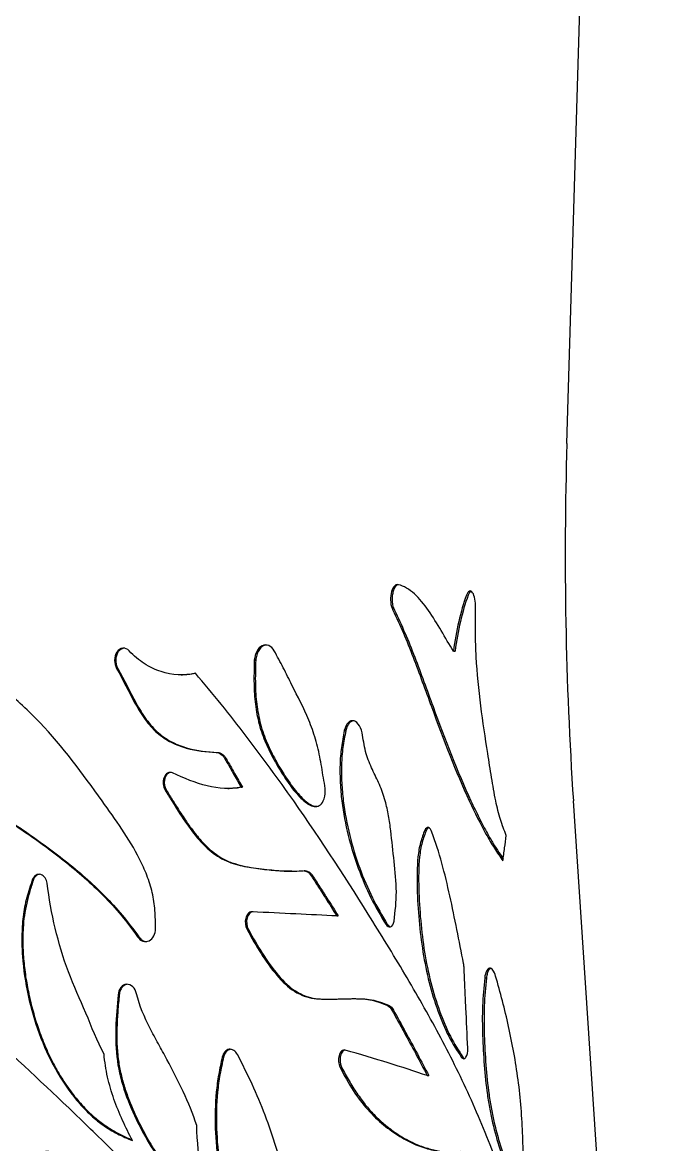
# Model space of a CAD drawing. Header units: millimetres. Extents: x -54 to 586, y 8 to 412.
# Drawn here: x 347.14 to 364.47, y 195.42 to 225.66 of the extents above; entities that cross this region are included whole.
import ezdxf

# ---------------------------------------------------------------- set-up
doc = ezdxf.new("R2010")
doc.units = ezdxf.units.MM
doc.layers.add('OUTLINE', color=7, linetype='Continuous', lineweight=25)

msp = doc.modelspace()

# ---------------------------------------------------------------- linework, layer by layer
at = {"layer": 'OUTLINE'}
for p, q in [((361.81344, 214.31362), (364.47377, 303.12537)), ((358.75335, 208.72027), (358.79853, 208.72027)), ((353.38782, 208.47318), (353.42448, 208.47318)), ((351.41929, 208.08084), (351.45358, 208.08084)), ((355.81417, 206.57817), (355.85463, 206.57817)), ((353.03482, 205.05435), (353.0708, 205.05435)), ((352.67366, 205.01808), (352.71033, 205.01808)), ((364.43044, 167.97387), (361.98903, 204.68356)), ((357.9825, 203.8976), (358.02621, 203.8976)), ((354.75767, 202.80037), (354.71879, 202.80037)), ((347.41077, 202.57062), (347.43773, 202.57062)), ((355.61049, 201.58284), (355.65027, 201.58284)), ((353.19243, 201.21699), (353.22839, 201.21699)), ((356.92985, 201.36084), (356.97168, 201.36084)), ((350.23987, 201.02509), (350.27118, 201.02509)), ((359.59802, 199.91397), (359.6439, 199.91397)), ((349.71558, 199.45926), (349.74597, 199.45926)), ((356.97728, 199.17312), (357.01899, 199.17312)), ((352.52292, 197.77817), (352.55758, 197.77817)), ((355.70235, 197.50046), (355.74193, 197.50046)), ((358.96658, 197.78156), (359.01127, 197.78156)), ((358.0486, 197.27998), (358.09182, 197.27998))]:
    msp.add_line(p, q, dxfattribs=at)
msp.add_arc((461.76861, 211.31949), 100, 178.2842334, 183.8049034, dxfattribs=at)
for points, knots in [([(357.2662, 210.51121), (357.22509, 210.51988), (357.1834, 210.49987), (357.1146, 210.41189), (357.08868, 210.3467), (357.04443, 210.12403), (357.06222, 209.9458), (357.12033, 209.82784)], [0, 0, 0, 0, 0.25, 0.25, 0.5, 0.5, 1, 1, 1, 1]), ([(357.27144, 210.5073), (357.26435, 210.5071), (357.23753, 210.50638), (357.19403, 210.46434), (357.14715, 210.38766), (357.11371, 210.27769), (357.09838, 210.14427), (357.10673, 210.00025), (357.13337, 209.89247), (357.15669, 209.8415), (357.16294, 209.82783)], [0, 0, 0, 0, 0.04676063, 0.17692996, 0.3089476, 0.45163706, 0.60632758, 0.77119071, 0.93867365, 1, 1, 1, 1]), ([(358.75335, 208.72027), (358.5355, 209.07653), (358.32233, 209.47347), (357.96441, 209.9836), (357.83736, 210.14086), (357.56636, 210.38704), (357.42264, 210.47594), (357.2662, 210.51121)], [0, 0, 0, 0, 0.5, 0.5, 0.75, 0.75, 1, 1, 1, 1]), ([(349.28448, 204.68356), (348.7569, 205.42055), (348.22086, 206.15103), (347.30793, 207.11001), (346.98418, 207.40542), (346.46352, 207.80733), (346.28424, 207.93458), (345.91334, 208.17508), (345.72076, 208.28877), (345.13407, 208.60208), (344.72861, 208.77402), (343.88904, 209.05039), (343.45587, 209.15895), (342.58376, 209.38617), (342.14561, 209.50539), (341.50142, 209.7399), (341.28868, 209.82678), (340.87334, 210.0356), (340.67093, 210.15798), (340.46798, 210.2808)], [0, 0, 0, 0, 0.25, 0.25, 0.375, 0.375, 0.4375, 0.4375, 0.5, 0.5, 0.625, 0.625, 0.75, 0.75, 0.875, 0.875, 0.9375, 0.9375, 1, 1, 1, 1]), ([(359.10437, 210.22567), (359.02645, 210.00758), (358.95686, 209.76975), (358.83876, 209.26326), (358.79067, 208.99694), (358.75335, 208.72027)], [0, 0, 0, 0, 0.5, 0.5, 1, 1, 1, 1]), ([(359.15013, 210.22567), (359.07211, 210.00764), (359.00241, 209.76985), (358.8841, 209.26335), (358.83592, 208.99701), (358.79853, 208.72027)], [0, 0, 0, 0, 0.5, 0.5, 1, 1, 1, 1]), ([(359.35261, 209.89742), (359.35456, 209.9758), (359.34884, 210.05478), (359.32176, 210.19561), (359.30065, 210.2571), (359.24652, 210.33604), (359.21488, 210.35134), (359.15325, 210.32476), (359.12542, 210.28367), (359.10437, 210.22567)], [0, 0, 0, 0, 0.25, 0.25, 0.5, 0.5, 0.75, 0.75, 1, 1, 1, 1]), ([(359.22906, 210.33751), (359.22896, 210.33751), (359.21403, 210.33755), (359.18442, 210.30237), (359.16179, 210.25174), (359.15013, 210.22566)], [0, 0, 0, 0, 0.00356572, 0.48688737, 1, 1, 1, 1]), ([(359.89593, 204.68356), (359.85319, 204.8907), (359.81696, 205.10338), (359.74737, 205.53042), (359.71391, 205.74473), (359.61392, 206.38682), (359.54886, 206.8151), (359.43928, 207.68172), (359.39597, 208.12356), (359.35876, 208.78778), (359.35093, 209.0094), (359.3464, 209.45316), (359.34913, 209.67528), (359.35261, 209.89742)], [0, 0, 0, 0, 0.125, 0.125, 0.25, 0.25, 0.5, 0.5, 0.75, 0.75, 0.875, 0.875, 1, 1, 1, 1]), ([(357.12033, 209.82784), (357.21786, 209.62474), (357.31426, 209.42119), (357.49601, 208.99738), (357.58259, 208.77938), (357.83696, 208.11991), (357.99862, 207.67046), (358.48818, 206.33611), (358.82014, 205.46267), (359.1822, 204.68356)], [0, 0, 0, 0, 0.125, 0.125, 0.25, 0.25, 0.5, 0.5, 1, 1, 1, 1]), ([(357.16294, 209.82784), (357.26054, 209.6249), (357.35702, 209.42153), (357.53892, 208.99804), (357.62558, 208.78021), (357.88019, 208.1212), (358.042, 207.67203), (358.53196, 206.33852), (358.86415, 205.46559), (359.22633, 204.68688)], [0, 0, 0, 0, 0.125, 0.125, 0.25, 0.25, 0.5, 0.5, 1, 1, 1, 1]), ([(350.01466, 208.72844), (349.96658, 208.77994), (349.9039, 208.80774), (349.7812, 208.79374), (349.72334, 208.75255), (349.64508, 208.63233), (349.62357, 208.55435), (349.62119, 208.3968), (349.64022, 208.31747), (349.67694, 208.25197)], [0, 0, 0, 0, 0.25, 0.25, 0.5, 0.5, 0.75, 0.75, 1, 1, 1, 1]), ([(349.8938, 208.80137), (349.86926, 208.79859), (349.81937, 208.79293), (349.75153, 208.74432), (349.69606, 208.66965), (349.65914, 208.5691), (349.64827, 208.45132), (349.66571, 208.3394), (349.69532, 208.27777), (349.70771, 208.25198)], [0, 0, 0, 0, 0.12765914, 0.25947106, 0.39792587, 0.54703866, 0.70899068, 0.87816951, 1, 1, 1, 1]), ([(351.7981, 208.12372), (351.49701, 208.05402), (351.17984, 208.06868), (350.72012, 208.2175), (350.56662, 208.28965), (350.27738, 208.47679), (350.14109, 208.59114), (350.01466, 208.72844)], [0, 0, 0, 0, 0.5, 0.5, 0.75, 0.75, 1, 1, 1, 1]), ([(353.92405, 208.72708), (353.88395, 208.795), (353.83241, 208.84621), (353.71816, 208.89676), (353.65554, 208.8949), (353.54331, 208.83831), (353.49355, 208.78364), (353.42036, 208.64502), (353.39719, 208.56133), (353.38782, 208.47318)], [0, 0, 0, 0, 0.25, 0.25, 0.5, 0.5, 0.75, 0.75, 1, 1, 1, 1]), ([(353.72955, 208.88292), (353.71196, 208.88416), (353.66246, 208.88765), (353.5829, 208.8386), (353.50407, 208.74501), (353.44675, 208.61745), (353.43169, 208.51989), (353.42448, 208.47318)], [0, 0, 0, 0, 0.11617622, 0.32701876, 0.55406208, 0.78650988, 1, 1, 1, 1]), ([(355.24814, 204.68356), (355.28182, 204.76011), (355.29867, 204.85366), (355.297, 205.04665), (355.28126, 205.14336), (355.22889, 205.42607), (355.20182, 205.61758), (355.13086, 205.99143), (355.08659, 206.17257), (354.98436, 206.52601), (354.92548, 206.69772), (354.72145, 207.19583), (354.55684, 207.49468), (354.32395, 207.96088), (354.24772, 208.11812), (354.08867, 208.42541), (354.00656, 208.57631), (353.92405, 208.72708)], [0, 0, 0, 0, 0.0625, 0.0625, 0.125, 0.125, 0.25, 0.25, 0.375, 0.375, 0.5, 0.5, 0.75, 0.75, 0.875, 0.875, 1, 1, 1, 1]), ([(353.38782, 208.47318), (353.38222, 208.28702), (353.37704, 208.10086), (353.38025, 207.72774), (353.38944, 207.54071), (353.42906, 207.17391), (353.45985, 206.9934), (353.54715, 206.63925), (353.60378, 206.46554), (353.73666, 206.14171), (353.81301, 205.98901), (353.97407, 205.69187), (354.05816, 205.54702), (354.23368, 205.26941), (354.32537, 205.13635), (354.5172, 204.8915), (354.61649, 204.77693), (354.72512, 204.68356)], [0, 0, 0, 0, 0.125, 0.125, 0.25, 0.25, 0.375, 0.375, 0.5, 0.5, 0.625, 0.625, 0.75, 0.75, 0.875, 0.875, 1, 1, 1, 1]), ([(353.42448, 208.47318), (353.41888, 208.28722), (353.41369, 208.10128), (353.41686, 207.72856), (353.42602, 207.54174), (353.46556, 207.17532), (353.49628, 206.99499), (353.58344, 206.64121), (353.63998, 206.46767), (353.77267, 206.14416), (353.84892, 205.99163), (354.00987, 205.69486), (354.0939, 205.5502), (354.26925, 205.27289), (354.36082, 205.13995), (354.55239, 204.89517), (354.65158, 204.78066), (354.7599, 204.68688)], [0, 0, 0, 0, 0.125, 0.125, 0.25, 0.25, 0.375, 0.375, 0.5, 0.5, 0.625, 0.625, 0.75, 0.75, 0.875, 0.875, 1, 1, 1, 1]), ([(349.67694, 208.25197), (349.84978, 207.94856), (350.00019, 207.62601), (350.25479, 207.16775), (350.34502, 207.01823), (350.5421, 206.74433), (350.64984, 206.62112), (350.89012, 206.413), (351.01924, 206.32977), (351.28189, 206.19734), (351.41769, 206.14699), (351.82379, 206.03326), (352.09291, 206.00473), (352.35845, 205.99323)], [0, 0, 0, 0, 0.25, 0.25, 0.375, 0.375, 0.5, 0.5, 0.625, 0.625, 0.75, 0.75, 1, 1, 1, 1]), ([(349.70771, 208.25197), (349.88091, 207.94843), (350.03162, 207.62568), (350.28676, 207.16723), (350.37718, 207.01766), (350.57468, 206.74374), (350.68263, 206.62059), (350.92327, 206.41264), (351.05262, 206.32946), (351.31563, 206.19715), (351.45157, 206.14685), (351.85815, 206.03323), (352.12757, 206.00472), (352.39341, 205.99323)], [0, 0, 0, 0, 0.25, 0.25, 0.375, 0.375, 0.5, 0.5, 0.625, 0.625, 0.75, 0.75, 1, 1, 1, 1]), ([(351.80208, 208.11895), (351.73582, 208.10572), (351.62095, 208.08279), (351.50279, 208.0841), (351.45279, 208.08465)], [0, 0, 0, 0, 0.57684372, 1, 1, 1, 1]), ([(354.44872, 204.68356), (354.03375, 205.27322), (353.60819, 205.8581), (352.94767, 206.7204), (352.7238, 207.00536), (352.26776, 207.56954), (352.03457, 207.84721), (351.7981, 208.12372)], [0, 0, 0, 0, 0.5, 0.5, 0.75, 0.75, 1, 1, 1, 1]), ([(356.30396, 206.45322), (356.29034, 206.54806), (356.26251, 206.63699), (356.18332, 206.77626), (356.13072, 206.82622), (356.02111, 206.85702), (355.96346, 206.83757), (355.87062, 206.74138), (355.83492, 206.66559), (355.81418, 206.57818)], [0, 0, 0, 0, 0.25, 0.25, 0.5, 0.5, 0.75, 0.75, 1, 1, 1, 1]), ([(355.81418, 206.57818), (355.78571, 206.42756), (355.75733, 206.27696), (355.71519, 205.97018), (355.70242, 205.81362), (355.69336, 205.49434), (355.69619, 205.33122), (355.71306, 205.00685), (355.72737, 204.84504), (355.74732, 204.68356)], [0, 0, 0, 0, 0.25, 0.25, 0.5, 0.5, 0.75, 0.75, 1, 1, 1, 1]), ([(355.85463, 206.57818), (355.82616, 206.42784), (355.79778, 206.27752), (355.75559, 205.97132), (355.74276, 205.81505), (355.73357, 205.49635), (355.73633, 205.33351), (355.75307, 205.00966), (355.7673, 204.8481), (355.78716, 204.68688)], [0, 0, 0, 0, 0.25, 0.25, 0.5, 0.5, 0.75, 0.75, 1, 1, 1, 1]), ([(356.05296, 206.84073), (356.03208, 206.8355), (355.98453, 206.82358), (355.92025, 206.75094), (355.87672, 206.66182), (355.85991, 206.59816), (355.85463, 206.57817)], [0, 0, 0, 0, 0.2357113, 0.53677048, 0.85452641, 1, 1, 1, 1]), ([(356.91714, 204.68356), (356.87307, 204.84014), (356.82074, 204.98671), (356.70111, 205.26258), (356.63504, 205.39335), (356.50772, 205.66108), (356.44742, 205.79928), (356.35962, 206.11433), (356.33154, 206.28497), (356.30396, 206.45322)], [0, 0, 0, 0, 0.25, 0.25, 0.5, 0.5, 0.75, 0.75, 1, 1, 1, 1]), ([(352.59376, 205.82214), (352.63183, 205.75604), (352.66987, 205.68994), (352.70788, 205.62385), (352.74589, 205.55776), (352.78388, 205.49167), (352.82183, 205.42559), (352.89293, 205.30182), (352.96392, 205.17807), (353.03482, 205.05434)], [0, 0, 0, 0, 0.000249046871, 0.000249046871, 0.000249046871, 0.000498093743, 0.000498093743, 0.000498093743, 0.000964596498, 0.000964596498, 0.000964596498, 0.000964596498]), ([(352.62908, 205.82214), (352.66718, 205.75608), (352.70526, 205.69002), (352.74331, 205.62396), (352.78136, 205.55791), (352.81938, 205.49186), (352.85737, 205.42582), (352.92861, 205.30197), (352.99976, 205.17814), (353.0708, 205.05434)], [0, 0, 0, 0, 0.000249046871, 0.000249046871, 0.000249046871, 0.000498093743, 0.000498093743, 0.000498093743, 0.0009651534, 0.0009651534, 0.0009651534, 0.0009651534]), ([(351.18573, 205.4402), (351.14119, 205.46092), (351.09262, 205.45821), (351.00874, 205.41204), (350.97403, 205.36902), (350.91157, 205.20973), (350.92394, 205.06856), (350.98438, 204.97023)], [0, 0, 0, 0, 0.25, 0.25, 0.5, 0.5, 1, 1, 1, 1]), ([(351.15505, 205.45409), (351.13458, 205.45141), (351.09248, 205.44591), (351.03565, 205.40314), (350.99059, 205.33727), (350.96327, 205.24945), (350.95743, 205.14901), (350.97593, 205.04989), (351.00424, 204.99514), (351.01712, 204.97023)], [0, 0, 0, 0, 0.126251154, 0.259657902, 0.39989194, 0.543225838, 0.701328958, 0.864171047, 1, 1, 1, 1]), ([(353.03482, 205.05434), (352.73938, 204.99286), (352.42939, 205.01427), (351.80763, 205.16589), (351.49655, 205.29373), (351.18573, 205.4402)], [0, 0, 0, 0, 0.5, 0.5, 1, 1, 1, 1]), ([(353.0708, 205.05435), (352.98251, 205.03809), (352.86368, 205.01621), (352.74072, 205.02119), (352.70912, 205.02248)], [0, 0, 0, 0, 0.74300916, 1, 1, 1, 1]), ([(356.47248, 186.51293), (356.34749, 186.74643), (356.22131, 186.97974), (355.9619, 187.43836), (355.82907, 187.66437), (355.42248, 188.33512), (355.14021, 188.77193), (354.25981, 190.05502), (353.6283, 190.87454), (352.2822, 192.46639), (351.56813, 193.23748), (350.45697, 194.37724), (350.0795, 194.75457), (349.31398, 195.51006), (348.92599, 195.88826), (347.74564, 197.02324), (346.93453, 197.78037), (345.26173, 199.25177), (344.39963, 199.96881), (341.73762, 202.07058), (339.86473, 203.40942), (337.88106, 204.68356)], [0, 0, 0, 0, 0.03125, 0.03125, 0.0625, 0.0625, 0.125, 0.125, 0.25, 0.25, 0.375, 0.375, 0.4375, 0.4375, 0.5, 0.5, 0.625, 0.625, 0.75, 0.75, 1, 1, 1, 1]), ([(345.92701, 204.68356), (346.33335, 204.43026), (346.73209, 204.17101), (347.51268, 203.6359), (347.89479, 203.36072), (348.63172, 202.77739), (348.98681, 202.46578), (349.48584, 201.96056), (349.6468, 201.7861), (349.95187, 201.41592), (350.09633, 201.22062), (350.23987, 201.02509)], [0, 0, 0, 0, 0.25, 0.25, 0.5, 0.5, 0.75, 0.75, 0.875, 0.875, 1, 1, 1, 1]), ([(345.94642, 204.68688), (346.35382, 204.4334), (346.7536, 204.17396), (347.53627, 203.63845), (347.9194, 203.36307), (348.65836, 202.77931), (349.01447, 202.46745), (349.51493, 201.96173), (349.67636, 201.7871), (349.98234, 201.41648), (350.12722, 201.2209), (350.27118, 201.02509)], [0, 0, 0, 0, 0.25, 0.25, 0.5, 0.5, 0.75, 0.75, 0.875, 0.875, 1, 1, 1, 1]), ([(350.72766, 201.24439), (350.7237, 201.40749), (350.71972, 201.57058), (350.69502, 201.89434), (350.6731, 202.05483), (350.59938, 202.37146), (350.54833, 202.52865), (350.43228, 202.82895), (350.36697, 202.97396), (350.15451, 203.39759), (349.98937, 203.66418), (349.64414, 204.17969), (349.46486, 204.43158), (349.28448, 204.68356)], [0, 0, 0, 0, 0.125, 0.125, 0.25, 0.25, 0.375, 0.375, 0.5, 0.5, 0.75, 0.75, 1, 1, 1, 1]), ([(351.16307, 204.68356), (351.27937, 204.49823), (351.39613, 204.31419), (351.6394, 203.96008), (351.76522, 203.78912), (352.03833, 203.47692), (352.18309, 203.34095), (352.41417, 203.17908), (352.49427, 203.13198), (352.65685, 203.05415), (352.73829, 203.02299), (352.98252, 202.94584), (353.14503, 202.91416), (353.46732, 202.8631), (353.62719, 202.84315), (353.94301, 202.80947), (354.0989, 202.7958), (354.40619, 202.78753), (354.55757, 202.79362), (354.70701, 202.79993)], [0, 0, 0, 0, 0.125, 0.125, 0.25, 0.25, 0.375, 0.375, 0.4375, 0.4375, 0.5, 0.5, 0.625, 0.625, 0.75, 0.75, 0.875, 0.875, 1, 1, 1, 1]), ([(351.194, 204.68689), (351.27376, 204.56019), (351.43327, 204.30679), (351.68289, 203.9415), (351.92109, 203.64037), (352.14697, 203.40896), (352.35283, 203.23978), (352.59075, 203.09346), (352.85903, 202.98645), (353.15112, 202.91305), (353.44169, 202.86896), (353.80828, 202.82707), (354.12861, 202.7953), (354.34554, 202.79804), (354.39596, 202.79867)], [0, 0, 0, 0, 0.09489344, 0.18977986, 0.28438286, 0.34750163, 0.41078872, 0.47378552, 0.55555595, 0.63769926, 0.72025448, 0.80258875, 0.9541239, 1, 1, 1, 1]), ([(361.29939, 191.334), (361.19619, 191.59674), (361.09015, 191.86128), (360.87918, 192.41283), (360.77308, 192.69579), (360.45131, 193.55745), (360.23309, 194.151), (359.77802, 195.33836), (359.5412, 195.93228), (359.03188, 197.08526), (358.75868, 197.64463), (358.18201, 198.74141), (357.87833, 199.27934), (357.24761, 200.35295), (356.92106, 200.88954), (355.91525, 202.51187), (355.20798, 203.6047), (354.44872, 204.68356)], [0, 0, 0, 0, 0.0625, 0.0625, 0.125, 0.125, 0.25, 0.25, 0.375, 0.375, 0.5, 0.5, 0.625, 0.625, 0.75, 0.75, 1, 1, 1, 1]), ([(354.72512, 204.68356), (354.81276, 204.60823), (354.90446, 204.55151), (355.04816, 204.53071), (355.09651, 204.53395), (355.18407, 204.57895), (355.22179, 204.62369), (355.24814, 204.68356)], [0, 0, 0, 0, 0.5, 0.5, 0.75, 0.75, 1, 1, 1, 1]), ([(354.7599, 204.68689), (354.8006, 204.65472), (354.88341, 204.58928), (354.99437, 204.53757), (355.06088, 204.53903), (355.08245, 204.5395)], [0, 0, 0, 0, 0.39513217, 0.80382628, 1, 1, 1, 1]), ([(355.74732, 204.68356), (355.78678, 204.36403), (355.84587, 204.0545), (355.9944, 203.45129), (356.0855, 203.15558), (356.29179, 202.59309), (356.40554, 202.32597), (356.65479, 201.82268), (356.79331, 201.59062), (356.92985, 201.36085)], [0, 0, 0, 0, 0.25, 0.25, 0.5, 0.5, 0.75, 0.75, 1, 1, 1, 1]), ([(355.78716, 204.68688), (355.82656, 204.36694), (355.88569, 204.05702), (356.03441, 203.45307), (356.12569, 203.15699), (356.33234, 202.594), (356.44632, 202.32665), (356.69607, 201.82294), (356.83488, 201.59073), (356.97168, 201.36085)], [0, 0, 0, 0, 0.25, 0.25, 0.5, 0.5, 0.75, 0.75, 1, 1, 1, 1]), ([(357.15541, 201.44537), (357.18707, 201.70517), (357.21789, 201.96507), (357.21497, 202.50335), (357.18507, 202.78097), (357.12808, 203.33018), (357.09871, 203.60453), (357.04842, 204.01427), (357.0303, 204.15046), (356.98331, 204.41976), (356.95396, 204.55272), (356.91714, 204.68356)], [0, 0, 0, 0, 0.25, 0.25, 0.5, 0.5, 0.75, 0.75, 0.875, 0.875, 1, 1, 1, 1]), ([(359.1822, 204.68356), (359.3311, 204.36315), (359.4812, 204.06399), (359.70795, 203.65598), (359.78383, 203.52695), (359.93665, 203.28739), (360.01358, 203.17704), (360.08881, 203.06658)], [0, 0, 0, 0, 0.5, 0.5, 0.75, 0.75, 1, 1, 1, 1]), ([(359.22633, 204.68689), (359.30001, 204.53197), (359.44736, 204.22216), (359.64825, 203.84066), (359.82723, 203.53452), (359.96972, 203.31211), (360.05862, 203.1809), (360.09655, 203.12492)], [0, 0, 0, 0, 0.25816017, 0.51626303, 0.69240971, 0.86877034, 1, 1, 1, 1]), ([(360.17823, 203.75399), (360.12503, 203.89221), (360.07105, 204.03053), (359.97438, 204.33531), (359.93293, 204.50432), (359.89593, 204.68356)], [0, 0, 0, 0, 0.5, 0.5, 1, 1, 1, 1]), ([(357.9825, 203.8976), (357.94231, 203.78942), (357.90159, 203.68137), (357.83609, 203.44328), (357.81303, 203.30932), (357.77127, 202.899), (357.77052, 202.61055), (357.78634, 202.0361), (357.80362, 201.74766), (357.85425, 201.17304), (357.88846, 200.88978), (357.97879, 200.33339), (358.03473, 200.06018), (358.17001, 199.52493), (358.24937, 199.2651), (358.42576, 198.78062), (358.52294, 198.55006), (358.73549, 198.13123), (358.85181, 197.95529), (358.96658, 197.78156)], [0, 0, 0, 0, 0.0625, 0.0625, 0.125, 0.125, 0.25, 0.25, 0.375, 0.375, 0.5, 0.5, 0.625, 0.625, 0.75, 0.75, 0.875, 0.875, 1, 1, 1, 1]), ([(358.02621, 203.8976), (357.98595, 203.78946), (357.94518, 203.68145), (357.87955, 203.4434), (357.85643, 203.30943), (357.81455, 202.89906), (357.81378, 202.61052), (357.82958, 202.03589), (357.84687, 201.74735), (357.89756, 201.17257), (357.93182, 200.88924), (358.02229, 200.33273), (358.07833, 200.05947), (358.21384, 199.52412), (358.29331, 199.26437), (358.46995, 198.78002), (358.56727, 198.54949), (358.78002, 198.13096), (358.89642, 197.95516), (359.01127, 197.78156)], [0, 0, 0, 0, 0.0625, 0.0625, 0.125, 0.125, 0.25, 0.25, 0.375, 0.375, 0.5, 0.5, 0.625, 0.625, 0.75, 0.75, 0.875, 0.875, 1, 1, 1, 1]), ([(358.17658, 203.84236), (358.15266, 203.90593), (358.11759, 203.95226), (358.04415, 203.97427), (358.00751, 203.94833), (357.9825, 203.8976)], [0, 0, 0, 0, 0.5, 0.5, 1, 1, 1, 1]), ([(358.08543, 203.95855), (358.07673, 203.95527), (358.05394, 203.94669), (358.03681, 203.91636), (358.02621, 203.8976)], [0, 0, 0, 0, 0.38167439, 1, 1, 1, 1]), ([(359.02881, 200.30346), (358.907, 200.9102), (358.79233, 201.52327), (358.52602, 202.72364), (358.37581, 203.30722), (358.17658, 203.84236)], [0, 0, 0, 0, 0.5, 0.5, 1, 1, 1, 1]), ([(360.08881, 203.06658), (360.09661, 203.12496), (360.10435, 203.18335), (360.11205, 203.24174), (360.11974, 203.30013), (360.12739, 203.35853), (360.13498, 203.41693), (360.14958, 203.52927), (360.164, 203.64162), (360.17823, 203.75399)], [0, 0, 0, 0, 0.000201117351, 0.000201117351, 0.000201117351, 0.000402234701, 0.000402234701, 0.000402234701, 0.000789147088, 0.000789147088, 0.000789147088, 0.000789147088]), ([(347.80371, 202.46504), (347.79688, 202.51897), (347.77807, 202.5704), (347.71957, 202.65425), (347.67901, 202.68634), (347.59024, 202.71242), (347.54267, 202.706), (347.4629, 202.65838), (347.43092, 202.61841), (347.41077, 202.57063)], [0, 0, 0, 0, 0.25, 0.25, 0.5, 0.5, 0.75, 0.75, 1, 1, 1, 1]), ([(347.59718, 202.70332), (347.57943, 202.70028), (347.54015, 202.69356), (347.4871, 202.65265), (347.45408, 202.6071), (347.44056, 202.57694), (347.43773, 202.57062)], [0, 0, 0, 0, 0.26003695, 0.57508452, 0.9110005, 1, 1, 1, 1]), ([(354.7191, 202.79846), (354.73665, 202.79754), (354.78371, 202.79506), (354.855, 202.75139), (354.89861, 202.69449), (354.91887, 202.66806)], [0, 0, 0, 0, 0.241610408, 0.647774304, 1, 1, 1, 1]), ([(354.75757, 202.79848), (354.77511, 202.79756), (354.82224, 202.79509), (354.89364, 202.75144), (354.93736, 202.69449), (354.95764, 202.66806)], [0, 0, 0, 0, 0.24119683, 0.64789011, 1, 1, 1, 1]), ([(354.91887, 202.66806), (354.98403, 202.56887), (355.04875, 202.46946), (355.11306, 202.36987), (355.17736, 202.27027), (355.24124, 202.17049), (355.30471, 202.07055), (355.4077, 201.90839), (355.50961, 201.74579), (355.61049, 201.58284)], [0, 0, 0, 0, 0.00041215496, 0.00041215496, 0.00041215496, 0.00082430957, 0.00082430957, 0.00082430957, 0.00149305049, 0.00149305049, 0.00149305049, 0.00149305049]), ([(354.95764, 202.66806), (355.02285, 202.56894), (355.08762, 202.46961), (355.15197, 202.37009), (355.21632, 202.27057), (355.28025, 202.17086), (355.34377, 202.07099), (355.447, 201.90869), (355.54915, 201.74594), (355.65027, 201.58284)], [0, 0, 0, 0, 0.00041215495, 0.00041215495, 0.00041215495, 0.00082430957, 0.00082430957, 0.00082430957, 0.00149415209, 0.00149415209, 0.00149415209, 0.00149415209]), ([(347.41077, 202.57063), (347.35565, 202.40731), (347.30036, 202.24398), (347.20956, 201.91043), (347.17612, 201.73951), (347.13422, 201.38911), (347.12439, 201.20907), (347.11983, 200.85193), (347.12529, 200.674), (347.16283, 200.14193), (347.21555, 199.7895), (347.36827, 199.0885), (347.46737, 198.74636), (347.71035, 198.08589), (347.85465, 197.76469), (348.19309, 197.15497), (348.38356, 196.87278), (348.70605, 196.49001), (348.82057, 196.36835), (349.05712, 196.14375), (349.17893, 196.04098), (349.43109, 195.85866), (349.56212, 195.78075), (349.83117, 195.6452), (349.96887, 195.58663), (350.10549, 195.5281)], [0, 0, 0, 0, 0.0625, 0.0625, 0.125, 0.125, 0.1875, 0.1875, 0.25, 0.25, 0.375, 0.375, 0.5, 0.5, 0.625, 0.625, 0.75, 0.75, 0.8125, 0.8125, 0.875, 0.875, 0.9375, 0.9375, 1, 1, 1, 1]), ([(347.43773, 202.57062), (347.40334, 202.46546), (347.33444, 202.25484), (347.24962, 201.93029), (347.18513, 201.59863), (347.14712, 201.21621), (347.14467, 200.78526), (347.17451, 200.30953), (347.2375, 199.83637), (347.33029, 199.36385), (347.45244, 198.89389), (347.60516, 198.42926), (347.78699, 197.9786), (348.00124, 197.53825), (348.2512, 197.11421), (348.53831, 196.71472), (348.83001, 196.38158), (349.11965, 196.11603), (349.3977, 195.90942), (349.68659, 195.73358), (349.92203, 195.61939), (350.05904, 195.56114), (350.09678, 195.5451)], [0, 0, 0, 0, 0.04038985, 0.08089408, 0.1212803, 0.16151098, 0.21731927, 0.27332536, 0.32939092, 0.3852798, 0.44297849, 0.50085457, 0.55869799, 0.61635674, 0.67705784, 0.73790835, 0.79854859, 0.84439859, 0.89046957, 0.93660224, 0.98253666, 1, 1, 1, 1]), ([(349.33688, 197.86193), (349.14633, 198.21194), (349.00479, 198.59318), (348.68894, 199.33589), (348.52036, 199.70174), (348.23487, 200.46043), (348.11537, 200.85378), (347.92446, 201.65104), (347.85266, 202.05533), (347.80371, 202.46504)], [0, 0, 0, 0, 0.25, 0.25, 0.5, 0.5, 0.75, 0.75, 1, 1, 1, 1]), ([(353.3246, 201.69299), (353.28686, 201.69429), (353.25059, 201.67807), (353.19122, 201.6176), (353.16879, 201.57385), (353.13068, 201.42638), (353.14458, 201.30576), (353.19243, 201.21698)], [0, 0, 0, 0, 0.25, 0.25, 0.5, 0.5, 1, 1, 1, 1]), ([(353.36079, 201.69299), (353.32304, 201.69429), (353.28673, 201.67811), (353.22728, 201.61771), (353.20479, 201.57398), (353.16655, 201.42651), (353.18046, 201.30577), (353.22839, 201.21698)], [0, 0, 0, 0, 0.25, 0.25, 0.5, 0.5, 1, 1, 1, 1]), ([(356.92985, 201.36085), (356.967, 201.30264), (357.01705, 201.27514), (357.10483, 201.30958), (357.1394, 201.36951), (357.15541, 201.44537)], [0, 0, 0, 0, 0.5, 0.5, 1, 1, 1, 1]), ([(350.23987, 201.02509), (350.27895, 200.96917), (350.32928, 200.92747), (350.43897, 200.88719), (350.49825, 200.88977), (350.60116, 200.93926), (350.64556, 200.98615), (350.70649, 201.10259), (350.72399, 201.17195), (350.72766, 201.24439)], [0, 0, 0, 0, 0.25, 0.25, 0.5, 0.5, 0.75, 0.75, 1, 1, 1, 1]), ([(353.19243, 201.21698), (353.31647, 200.99718), (353.43985, 200.77755), (353.70275, 200.36292), (353.84175, 200.16713), (354.14311, 199.81224), (354.30159, 199.66052), (354.55937, 199.49935), (354.64768, 199.4565), (354.82294, 199.39371), (354.91076, 199.37374), (355.1738, 199.3364), (355.34772, 199.33781), (355.68818, 199.34692), (355.85549, 199.3538), (356.18463, 199.35572), (356.34641, 199.3528), (356.66535, 199.29623), (356.82269, 199.23522), (356.97728, 199.17311)], [0, 0, 0, 0, 0.125, 0.125, 0.25, 0.25, 0.375, 0.375, 0.4375, 0.4375, 0.5, 0.5, 0.625, 0.625, 0.75, 0.75, 0.875, 0.875, 1, 1, 1, 1]), ([(353.22839, 201.21698), (353.3527, 200.99701), (353.47634, 200.77723), (353.73981, 200.36236), (353.87909, 200.16652), (354.18108, 199.81157), (354.33987, 199.65994), (354.59804, 199.49898), (354.68649, 199.45618), (354.86202, 199.39351), (354.94995, 199.3736), (355.21331, 199.33639), (355.38743, 199.33782), (355.7283, 199.34694), (355.89582, 199.35381), (356.22536, 199.35571), (356.38734, 199.35278), (356.70668, 199.2962), (356.86421, 199.2352), (357.01899, 199.17311)], [0, 0, 0, 0, 0.125, 0.125, 0.25, 0.25, 0.375, 0.375, 0.4375, 0.4375, 0.5, 0.5, 0.625, 0.625, 0.75, 0.75, 0.875, 0.875, 1, 1, 1, 1]), ([(356.97168, 201.36084), (356.98594, 201.3412), (357.01089, 201.30681), (357.04044, 201.29732), (357.05311, 201.29325)], [0, 0, 0, 0, 0.57131815, 1, 1, 1, 1]), ([(350.27118, 201.02509), (350.29581, 200.99597), (350.34513, 200.93767), (350.42576, 200.89543), (350.47451, 200.89798), (350.49076, 200.89883)], [0, 0, 0, 0, 0.39951299, 0.79987767, 1, 1, 1, 1]), ([(359.04174, 200.19649), (359.04129, 200.20565), (359.04068, 200.21484), (359.0399, 200.224), (359.03913, 200.23315), (359.03818, 200.24229), (359.03708, 200.25137), (359.03493, 200.269), (359.03215, 200.28647), (359.02881, 200.30346)], [0, 0, 0, 0, 0.000027573578, 0.000027573578, 0.000027573578, 0.000055148934, 0.000055148934, 0.000055148934, 0.000108786553, 0.000108786553, 0.000108786553, 0.000108786553]), ([(359.14036, 198.02084), (359.12396, 198.38345), (359.10754, 198.74606), (359.0911, 199.10866), (359.08289, 199.28997), (359.07466, 199.47127), (359.06644, 199.65257), (359.05821, 199.83388), (359.04998, 200.01518), (359.04174, 200.19649)], [0, 0, 0, 0, 0.00109080731, 0.00109080731, 0.00109080731, 0.00163621098, 0.00163621098, 0.00163621098, 0.00218161465, 0.00218161465, 0.00218161465, 0.00218161465]), ([(359.59802, 199.91397), (359.57397, 199.66458), (359.54981, 199.41493), (359.53078, 198.89915), (359.53326, 198.63454), (359.55012, 198.09882), (359.56483, 197.83153), (359.60621, 197.29943), (359.63303, 197.03441), (359.68806, 196.63939), (359.70913, 196.50737), (359.75649, 196.25137), (359.78279, 196.12676), (359.86823, 195.76171), (359.93441, 195.5307), (360.07734, 195.08487), (360.15369, 194.87054), (360.30709, 194.45332), (360.3845, 194.24935), (360.46063, 194.04537)], [0, 0, 0, 0, 0.125, 0.125, 0.25, 0.25, 0.375, 0.375, 0.5, 0.5, 0.5625, 0.5625, 0.625, 0.625, 0.75, 0.75, 0.875, 0.875, 1, 1, 1, 1]), ([(359.6439, 199.91397), (359.61978, 199.66457), (359.59556, 199.41492), (359.57645, 198.89908), (359.57892, 198.63442), (359.59576, 198.09857), (359.61047, 197.83122), (359.65189, 197.299), (359.67874, 197.03392), (359.73386, 196.6388), (359.75496, 196.50678), (359.80238, 196.25081), (359.82872, 196.12621), (359.91426, 195.7612), (359.98054, 195.53022), (360.12365, 195.08445), (360.20007, 194.87021), (360.35361, 194.45316), (360.43109, 194.24927), (360.50728, 194.04537)], [0, 0, 0, 0, 0.125, 0.125, 0.25, 0.25, 0.375, 0.375, 0.5, 0.5, 0.5625, 0.5625, 0.625, 0.625, 0.75, 0.75, 0.875, 0.875, 1, 1, 1, 1]), ([(359.89269, 199.96084), (359.87293, 200.02864), (359.84747, 200.08548), (359.79024, 200.16164), (359.75812, 200.18067), (359.69694, 200.17054), (359.66859, 200.14196), (359.62355, 200.04901), (359.60713, 199.98576), (359.59802, 199.91397)], [0, 0, 0, 0, 0.25, 0.25, 0.5, 0.5, 0.75, 0.75, 1, 1, 1, 1]), ([(359.75992, 200.16607), (359.74926, 200.1622), (359.7211, 200.15196), (359.68324, 200.08466), (359.6563, 199.99797), (359.64695, 199.93466), (359.6439, 199.91397)], [0, 0, 0, 0, 0.19214306, 0.50754804, 0.83909104, 1, 1, 1, 1]), ([(360.62226, 194.15692), (360.62959, 194.40351), (360.63653, 194.65013), (360.63809, 195.14676), (360.63353, 195.39655), (360.61502, 195.89881), (360.6008, 196.15135), (360.55963, 196.66006), (360.53223, 196.91733), (360.43306, 197.66502), (360.34496, 198.14244), (360.19006, 198.83968), (360.1346, 199.06945), (360.0175, 199.51984), (359.95546, 199.74036), (359.89269, 199.96084)], [0, 0, 0, 0, 0.125, 0.125, 0.25, 0.25, 0.375, 0.375, 0.5, 0.5, 0.75, 0.75, 0.875, 0.875, 1, 1, 1, 1]), ([(350.21148, 199.48713), (350.19354, 199.55987), (350.15911, 199.6258), (350.06404, 199.71964), (350.00397, 199.74559), (349.88608, 199.73869), (349.83023, 199.70628), (349.74826, 199.60214), (349.7235, 199.53319), (349.71558, 199.45926)], [0, 0, 0, 0, 0.25, 0.25, 0.5, 0.5, 0.75, 0.75, 1, 1, 1, 1]), ([(349.95652, 199.73863), (349.93273, 199.73246), (349.88248, 199.71944), (349.81831, 199.6594), (349.76597, 199.572), (349.75287, 199.49815), (349.74597, 199.45926)], [0, 0, 0, 0, 0.21829282, 0.46106972, 0.71615501, 1, 1, 1, 1]), ([(349.71558, 199.45926), (349.662, 198.86951), (349.61133, 198.2788), (349.73774, 197.37826), (349.81002, 197.09105), (350.00452, 196.53842), (350.12376, 196.26962), (350.50635, 195.4925), (350.80563, 195.02101), (351.30783, 194.37537), (351.48282, 194.16892), (351.84043, 193.77744), (352.02442, 193.59294), (352.20689, 193.40866)], [0, 0, 0, 0, 0.25, 0.25, 0.375, 0.375, 0.5, 0.5, 0.75, 0.75, 0.875, 0.875, 1, 1, 1, 1]), ([(349.74597, 199.45926), (349.73281, 199.31269), (349.70647, 199.01919), (349.68074, 198.5767), (349.67992, 198.1321), (349.71429, 197.70904), (349.78908, 197.31351), (349.8916, 196.94783), (350.01891, 196.59302), (350.19281, 196.18615), (350.41963, 195.73352), (350.70712, 195.24569), (351.02004, 194.78598), (351.3346, 194.38083), (351.64414, 194.02655), (351.92631, 193.72723), (352.11131, 193.53999), (352.19641, 193.45386)], [0, 0, 0, 0, 0.062892385, 0.125938246, 0.188713631, 0.251231015, 0.304836039, 0.358699059, 0.412713292, 0.466522498, 0.550331979, 0.63442194, 0.718563443, 0.802443473, 0.871682391, 0.940974923, 1, 1, 1, 1]), ([(351.83708, 195.93477), (351.6267, 196.56505), (351.33708, 197.14717), (350.95541, 197.85657), (350.87808, 197.99777), (350.72327, 198.28044), (350.64565, 198.42193), (350.42425, 198.85579), (350.2915, 199.15931), (350.21148, 199.48713)], [0, 0, 0, 0, 0.5, 0.5, 0.625, 0.625, 0.75, 0.75, 1, 1, 1, 1]), ([(357.09451, 199.04785), (357.20604, 198.84761), (357.31642, 198.64755), (357.42558, 198.44756), (357.5318, 198.25295), (357.63689, 198.05844), (357.74074, 197.86389), (357.84461, 197.66932), (357.94726, 197.47474), (358.0486, 197.27998)], [0, 0, 0, 0, 0.00081452313, 0.00081452313, 0.00081452313, 0.00160715237, 0.00160715237, 0.00160715237, 0.00239988152, 0.00239988152, 0.00239988152, 0.00239988152]), ([(357.13639, 199.04785), (357.248, 198.84775), (357.35846, 198.64783), (357.4677, 198.44799), (357.57411, 198.2533), (357.67938, 198.05872), (357.78342, 197.86411), (357.88747, 197.66946), (357.9903, 197.47481), (358.09182, 197.27998)], [0, 0, 0, 0, 0.00081452313, 0.00081452313, 0.00081452313, 0.00160800336, 0.00160800336, 0.00160800336, 0.00240158386, 0.00240158386, 0.00240158386, 0.00240158386]), ([(350.10549, 195.5281), (349.9157, 195.88389), (349.74056, 196.25367), (349.53704, 196.8398), (349.47858, 197.0404), (349.38741, 197.44614), (349.35527, 197.65234), (349.33688, 197.86193)], [0, 0, 0, 0, 0.5, 0.5, 0.75, 0.75, 1, 1, 1, 1]), ([(352.93271, 197.84587), (352.90618, 197.89534), (352.8714, 197.9356), (352.7928, 197.98666), (352.74851, 197.99723), (352.66404, 197.98261), (352.62464, 197.95794), (352.56109, 197.88298), (352.53725, 197.83351), (352.52292, 197.77818)], [0, 0, 0, 0, 0.25, 0.25, 0.5, 0.5, 0.75, 0.75, 1, 1, 1, 1]), ([(352.74141, 197.98783), (352.72017, 197.98238), (352.67415, 197.97058), (352.6145, 197.91096), (352.57615, 197.84169), (352.56195, 197.79313), (352.55758, 197.77817)], [0, 0, 0, 0, 0.25363862, 0.54957278, 0.86121262, 1, 1, 1, 1]), ([(354.4191, 190.71481), (354.44166, 190.86723), (354.46411, 191.01964), (354.49955, 191.32623), (354.51171, 191.48057), (354.53064, 191.94693), (354.52417, 192.26146), (354.4827, 192.89598), (354.44635, 193.21231), (354.35043, 193.83344), (354.29071, 194.14008), (354.08019, 195.04968), (353.89611, 195.64594), (353.57049, 196.4969), (353.45409, 196.77467), (353.2049, 197.3184), (353.06965, 197.58242), (352.93271, 197.84587)], [0, 0, 0, 0, 0.0625, 0.0625, 0.125, 0.125, 0.25, 0.25, 0.375, 0.375, 0.5, 0.5, 0.75, 0.75, 0.875, 0.875, 1, 1, 1, 1]), ([(355.83931, 197.96804), (355.80456, 197.97796), (355.76972, 197.96841), (355.71068, 197.91545), (355.68781, 197.87337), (355.64667, 197.7231), (355.65792, 197.59483), (355.70235, 197.50046)], [0, 0, 0, 0, 0.25, 0.25, 0.5, 0.5, 1, 1, 1, 1]), ([(355.82605, 197.96813), (355.8095, 197.96064), (355.77585, 197.94542), (355.73525, 197.88832), (355.70681, 197.8103), (355.69532, 197.71406), (355.70381, 197.60962), (355.72467, 197.53813), (355.74015, 197.50434), (355.74193, 197.50046)], [0, 0, 0, 0, 0.14498572, 0.29471703, 0.45212297, 0.61880625, 0.79389177, 0.97631436, 1, 1, 1, 1]), ([(358.96658, 197.78156), (358.987, 197.75405), (359.00976, 197.73811), (359.05402, 197.73501), (359.07558, 197.74837), (359.12741, 197.82439), (359.14445, 197.92159), (359.14036, 198.02084)], [0, 0, 0, 0, 0.25, 0.25, 0.5, 0.5, 1, 1, 1, 1]), ([(352.52292, 197.77818), (352.4894, 197.62297), (352.45573, 197.46775), (352.39923, 197.15443), (352.3774, 196.99605), (352.33264, 196.51549), (352.32549, 196.18917), (352.34691, 195.52724), (352.37689, 195.1993), (352.46646, 194.55139), (352.52581, 194.23072), (352.67137, 193.59551), (352.75841, 193.27896), (352.95945, 192.66756), (353.07348, 192.37193), (353.33265, 191.80455), (353.47794, 191.52902), (353.71763, 191.15094), (353.80198, 191.03195), (353.9777, 190.80567), (354.06858, 190.6977), (354.15895, 190.58969)], [0, 0, 0, 0, 0.0625, 0.0625, 0.125, 0.125, 0.25, 0.25, 0.375, 0.375, 0.5, 0.5, 0.625, 0.625, 0.75, 0.75, 0.875, 0.875, 0.9375, 0.9375, 1, 1, 1, 1]), ([(352.55758, 197.77818), (352.52399, 197.62296), (352.49025, 197.46774), (352.43364, 197.15438), (352.41176, 196.99598), (352.3669, 196.51533), (352.35971, 196.18891), (352.38116, 195.52676), (352.41118, 195.19881), (352.5009, 194.55076), (352.56035, 194.23003), (352.70617, 193.59468), (352.79337, 193.27808), (352.99471, 192.66676), (353.10891, 192.37119), (353.36845, 191.80392), (353.51394, 191.52846), (353.7539, 191.15059), (353.83833, 191.03167), (354.01421, 190.80554), (354.10517, 190.69763), (354.19561, 190.58969)], [0, 0, 0, 0, 0.0625, 0.0625, 0.125, 0.125, 0.25, 0.25, 0.375, 0.375, 0.5, 0.5, 0.625, 0.625, 0.75, 0.75, 0.875, 0.875, 0.9375, 0.9375, 1, 1, 1, 1]), ([(355.70235, 197.50046), (355.81537, 197.28548), (355.92777, 197.071), (356.17492, 196.69003), (356.30829, 196.52109), (356.58544, 196.21115), (356.7297, 196.07203), (357.01807, 195.83207), (357.16338, 195.72949), (357.45437, 195.55331), (357.60048, 195.479), (357.88581, 195.35986), (358.02575, 195.31443), (358.3, 195.24882), (358.43431, 195.22786), (358.69708, 195.21731), (358.82561, 195.23046), (358.95082, 195.244)], [0, 0, 0, 0, 0.125, 0.125, 0.25, 0.25, 0.375, 0.375, 0.5, 0.5, 0.625, 0.625, 0.75, 0.75, 0.875, 0.875, 1, 1, 1, 1]), ([(355.74193, 197.50046), (355.80776, 197.37929), (355.93966, 197.1365), (356.15295, 196.80007), (356.3776, 196.49131), (356.61064, 196.22629), (356.8477, 196.00454), (357.08391, 195.81545), (357.32156, 195.65505), (357.59361, 195.50149), (357.89759, 195.36688), (358.22805, 195.27087), (358.48665, 195.22484), (358.62912, 195.22828), (358.66955, 195.22925)], [0, 0, 0, 0, 0.080268822, 0.160835024, 0.241223581, 0.321250427, 0.397145392, 0.473254187, 0.549427282, 0.625409112, 0.735418334, 0.845816499, 0.956243058, 1, 1, 1, 1]), ([(359.01127, 197.78156), (359.02419, 197.76489), (359.03887, 197.74595), (359.05437, 197.74399), (359.05623, 197.74375)], [0, 0, 0, 0, 0.8798312, 1, 1, 1, 1]), ([(342.63532, 196.70504), (342.78349, 196.49112), (342.93156, 196.27742), (343.20448, 196.01022), (343.30444, 195.92906), (343.512, 195.78297), (343.61903, 195.71838), (343.94684, 195.54294), (344.17677, 195.45142), (344.64127, 195.31058), (344.87415, 195.26002), (345.57198, 195.14306), (346.03888, 195.11204), (346.72518, 195.12494), (346.95143, 195.13826), (347.39874, 195.185), (347.61969, 195.21979), (347.83896, 195.25477)], [0, 0, 0, 0, 0.125, 0.125, 0.1875, 0.1875, 0.25, 0.25, 0.375, 0.375, 0.5, 0.5, 0.75, 0.75, 0.875, 0.875, 1, 1, 1, 1])]:
    msp.add_open_spline(points, degree=3, knots=knots, dxfattribs=at)
for points in [[(352.35845, 205.99323), (352.4491, 205.98914), (352.53545, 205.92222), (352.59376, 205.82214)], [(352.39341, 205.99323), (352.48416, 205.98914), (352.57065, 205.92228), (352.62908, 205.82214)], [(350.98438, 204.97023), (351.04378, 204.87443), (351.1033, 204.77882), (351.16307, 204.68356)], [(351.01712, 204.97023), (351.07592, 204.87554), (351.13483, 204.78104), (351.194, 204.68688)], [(355.61049, 201.58284), (354.89778, 201.61955), (354.1345, 201.65626), (353.3246, 201.69299)], [(356.97728, 199.17311), (357.02108, 199.15097), (357.06151, 199.10645), (357.09451, 199.04785)], [(357.01899, 199.17311), (357.06284, 199.15098), (357.10333, 199.10647), (357.13639, 199.04785)], [(358.0486, 197.27998), (357.37766, 197.50922), (356.63973, 197.73849), (355.83931, 197.96804)], [(352.20689, 193.40866), (351.99297, 194.22864), (351.85847, 195.08053), (351.83708, 195.93477)]]:
    msp.add_open_spline(points, degree=3, dxfattribs=at)

doc.saveas('drawing.dxf')
